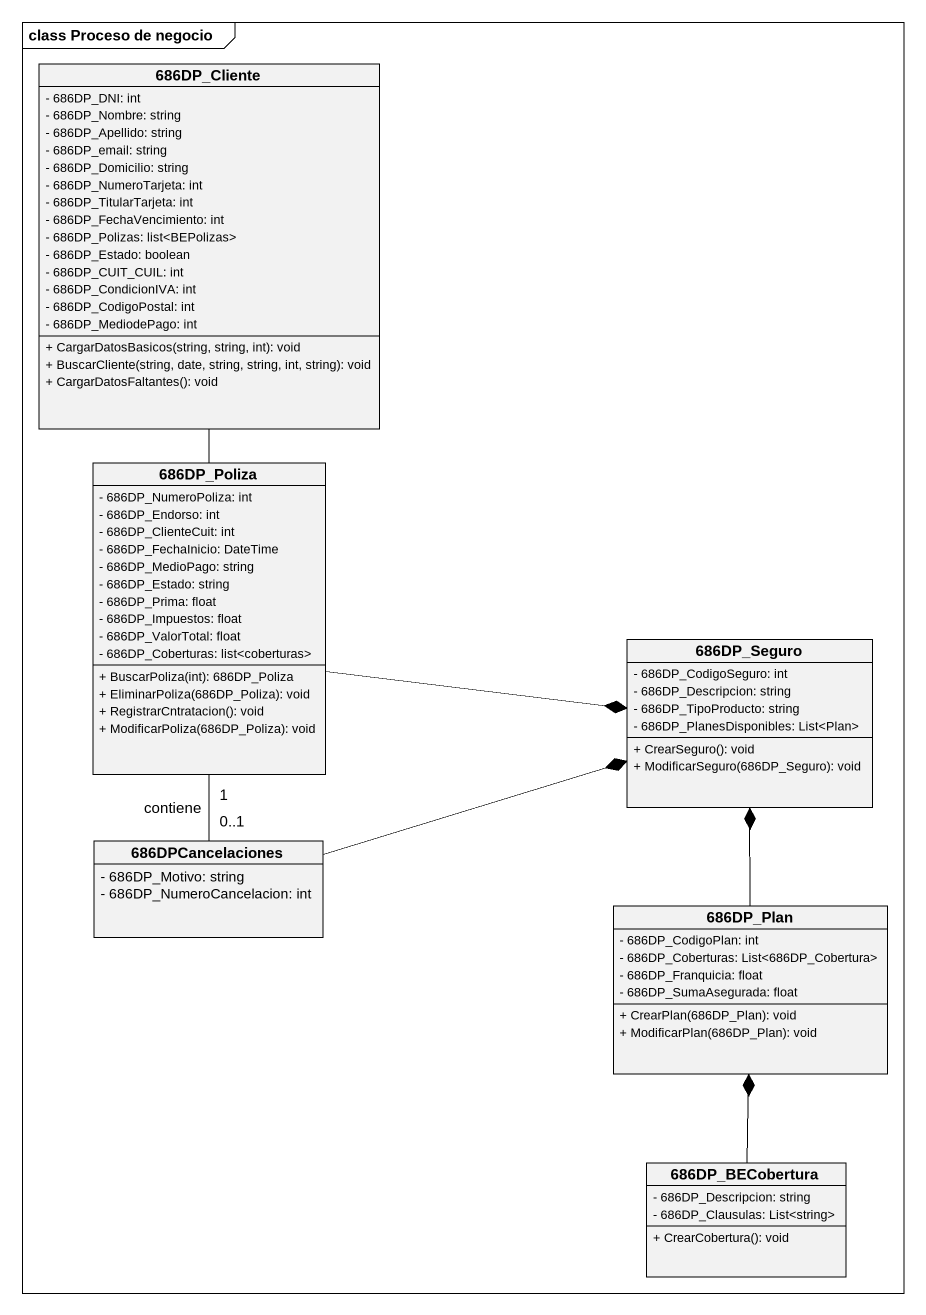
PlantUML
@startuml
mainframe class Proceso de negocio
hide circle
hide empty members
skinparam classAttributeIconSize 0
class "686DP_Cliente" as c686DP_Cliente {
  - 686DP_DNI: int
  - 686DP_Nombre: string
  - 686DP_Apellido: string
  - 686DP_email: string
  - 686DP_Domicilio: string
  - 686DP_NumeroTarjeta: int
  - 686DP_TitularTarjeta: int
  - 686DP_FechaVencimiento: int
  - 686DP_Polizas: list<BEPolizas>
  - 686DP_Estado: boolean
  - 686DP_CUIT_CUIL: int
  - 686DP_CondicionIVA: int
  - 686DP_CodigoPostal: int
  - 686DP_MediodePago: int
  + CargarDatosBasicos(string, string, int): void
  + BuscarCliente(string, date, string, string, int, string): void
  + CargarDatosFaltantes(): void
}
class "686DP_Poliza" as c686DP_Poliza {
  - 686DP_NumeroPoliza: int
  - 686DP_Endorso: int
  - 686DP_ClienteCuit: int
  - 686DP_FechaInicio: DateTime
  - 686DP_MedioPago: string
  - 686DP_Estado: string
  - 686DP_Prima: float
  - 686DP_Impuestos: float
  - 686DP_ValorTotal: float
  - 686DP_Coberturas: list<coberturas>
  + BuscarPoliza(int): 686DP_Poliza
  + EliminarPoliza(686DP_Poliza): void
  + RegistrarCntratacion(): void
  + ModificarPoliza(686DP_Poliza): void
}
class "686DP_Seguro" as c686DP_Seguro {
  - 686DP_CodigoSeguro: int
  - 686DP_Descripcion: string
  - 686DP_TipoProducto: string
  - 686DP_PlanesDisponibles: List<Plan>
  + CrearSeguro(): void
  + ModificarSeguro(686DP_Seguro): void
}
class "686DPCancelaciones" as c686DPCancelaciones {
  - 686DP_Motivo: string
  - 686DP_NumeroCancelacion: int
}
class "686DP_Plan" as c686DP_Plan {
  - 686DP_CodigoPlan: int
  - 686DP_Coberturas: List<686DP_Cobertura>
  - 686DP_Franquicia: float
  - 686DP_SumaAsegurada: float
  + CrearPlan(686DP_Plan): void
  + ModificarPlan(686DP_Plan): void
}
class "686DP_BECobertura" as c686DP_BECobertura {
  - 686DP_Descripcion: string
  - 686DP_Clausulas: List<string>
  + CrearCobertura(): void
}
c686DP_Poliza -up- c686DP_Cliente
c686DP_Poliza -right-* c686DP_Seguro
c686DP_Poliza "1" -- "0..1" c686DPCancelaciones : contiene
c686DPCancelaciones -right-* c686DP_Seguro
c686DP_Plan -up-* c686DP_Seguro
c686DP_BECobertura -up-* c686DP_Plan
@enduml
